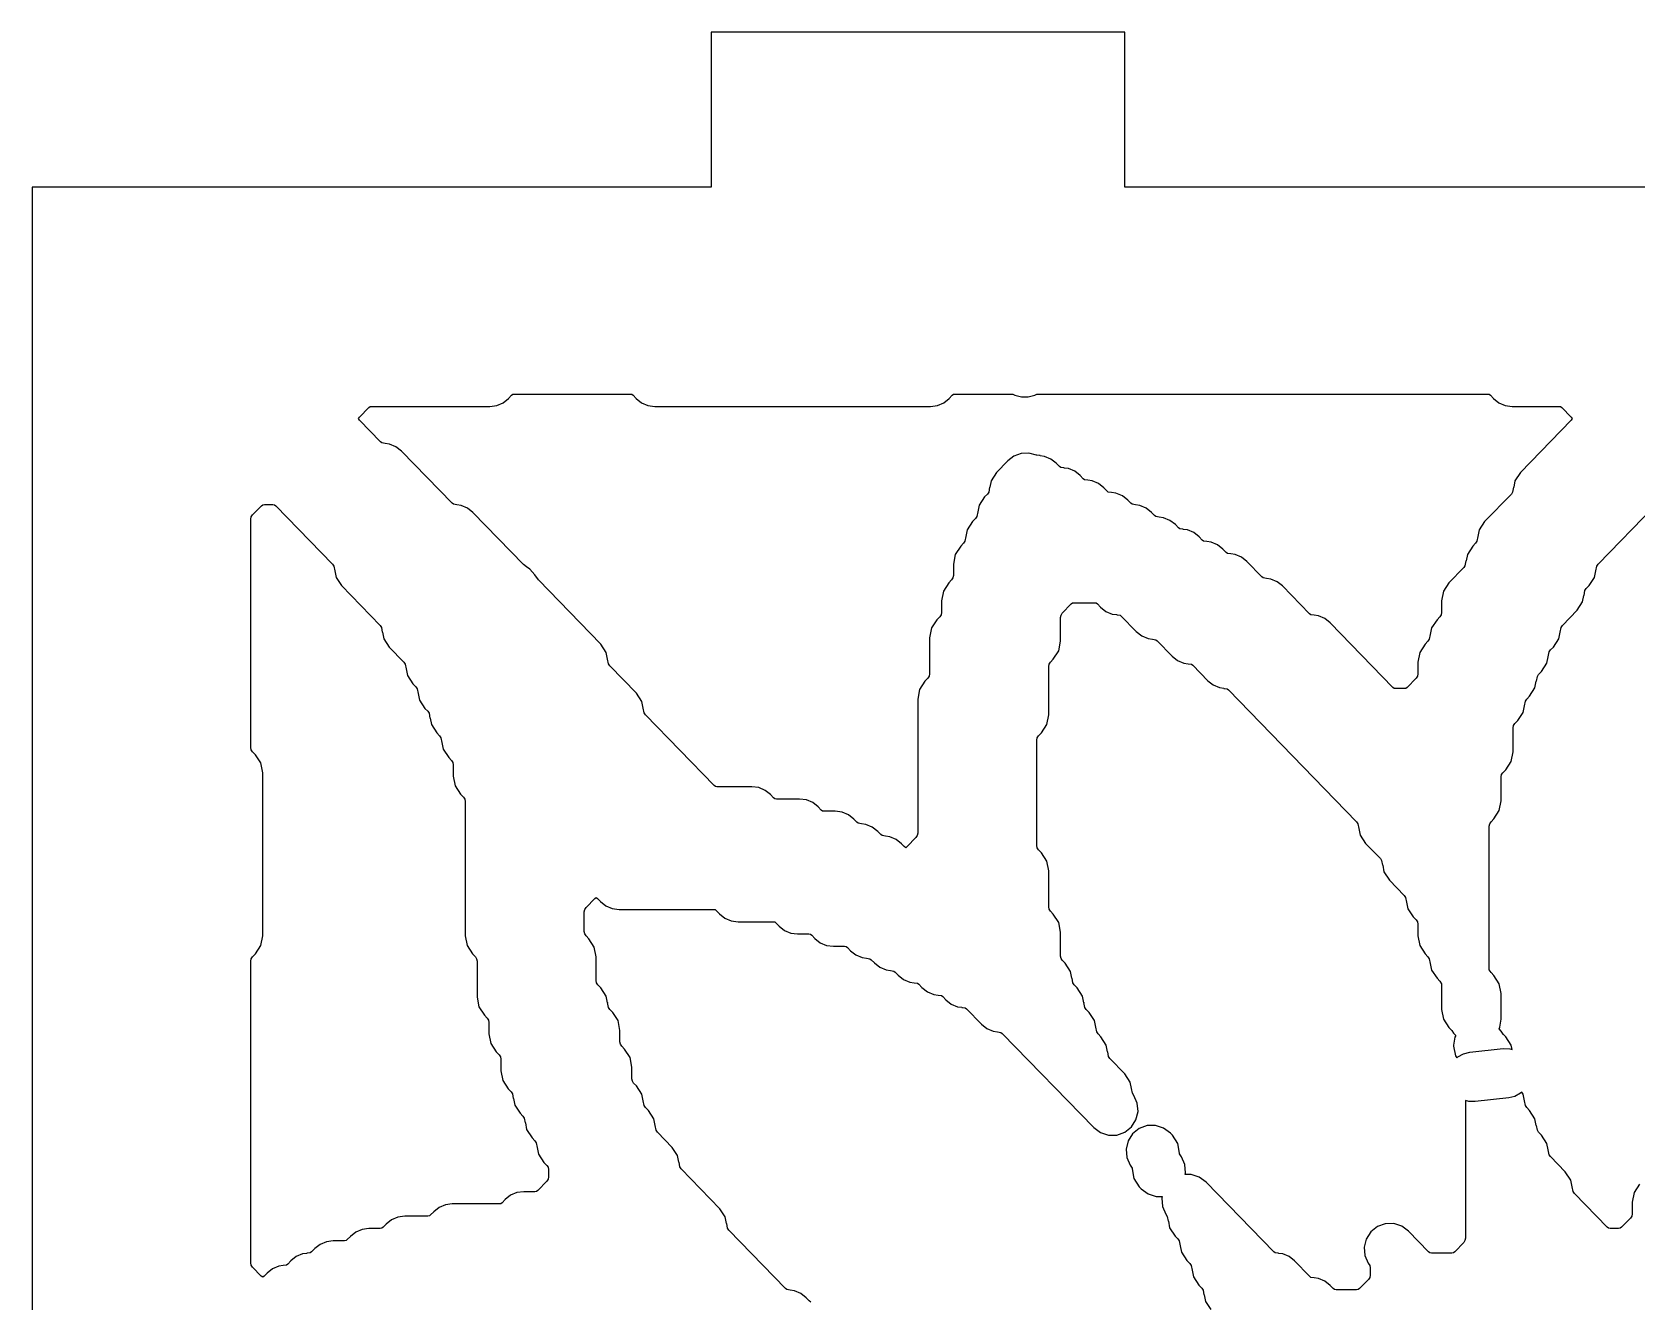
# Model space of a CAD drawing. Header units: millimetres. Extents: x 10 to 410, y 18 to 283.
# Drawn here: x 79 to 110.03, y 258.44 to 283 of the extents above; entities that cross this region are included whole.
import ezdxf

# ---------------------------------------------------------------- set-up
doc = ezdxf.new("R2010")
doc.units = ezdxf.units.MM
doc.layers.add('CUT', color=1, linetype='Continuous')

msp = doc.modelspace()

# ---------------------------------------------------------------- linework, layer by layer
at = {"layer": 'CUT'}
for points in [[(100.134, 157), (100.134, 160), (121.134, 160), (121.134, 157), (129.134, 157), (129.134, 160), (142.2679, 160), (142.2679, 280), (129.134, 280), (129.134, 283), (121.134, 283), (121.134, 280), (100.134, 280), (100.134, 283), (92.134, 283), (92.134, 280), (79, 280), (79, 160), (92.134, 160), (92.134, 157)], [(96.6295, 275.8322), (96.734, 275.9145), (96.7937, 275.976), (96.8188, 275.9958), (96.8504, 276), (97.935, 276), (97.9672, 275.9957), (98.0039, 275.9802), (98.1322, 275.9451), (98.2652, 275.9451), (98.3935, 275.9802), (98.4302, 275.9957), (98.4624, 276), (107.1463, 276), (107.1779, 275.9958), (107.203, 275.976), (107.2627, 275.9145), (107.3672, 275.8322), (107.4897, 275.7804), (107.6215, 275.7627), (108.528, 275.7627), (108.5596, 275.7585), (108.5847, 275.7387), (108.7648, 275.5531), (108.7845, 275.5254), (108.7648, 275.4977), (107.7815, 274.4845), (107.6769, 274.3241), (107.6521, 274.1969), (107.6495, 274.1974), (107.6316, 274.1052), (107.6067, 274.067), (107.0906, 273.5353), (106.9861, 273.375), (106.9613, 273.2477), (106.9587, 273.2483), (106.9407, 273.1561), (106.9158, 273.1179), (106.8604, 273.0607), (106.7558, 272.9004), (106.731, 272.7732), (106.7284, 272.7737), (106.7104, 272.6815), (106.6855, 272.6433), (106.3998, 272.3489), (106.2952, 272.1885), (106.2586, 272.0007), (106.2586, 271.7771), (106.2499, 271.7324), (106.225, 271.6942), (106.1695, 271.637), (106.065, 271.4767), (106.0401, 271.3494), (106.0376, 271.3499), (106.0196, 271.2578), (105.9947, 271.2196), (105.9392, 271.1624), (105.8347, 271.0021), (105.798, 270.8142), (105.798, 270.5907), (105.7893, 270.5459), (105.7644, 270.5077), (105.591, 270.3291), (105.566, 270.3093), (105.5343, 270.3051), (105.3709, 270.3051), (105.3393, 270.3093), (105.3142, 270.3291), (104.1031, 271.577), (103.9986, 271.6593), (103.8761, 271.7111), (103.7917, 271.7224), (103.792, 271.7244), (103.7273, 271.7331), (103.7022, 271.7528), (103.1819, 272.2889), (103.0774, 272.3712), (102.9549, 272.423), (102.8706, 272.4343), (102.8708, 272.4362), (102.8061, 272.4449), (102.7811, 272.4646), (102.4911, 272.7635), (102.3866, 272.8457), (102.2641, 272.8976), (102.1797, 272.9089), (102.18, 272.9108), (102.1153, 272.9195), (102.0902, 272.9392), (102.0305, 273.0008), (101.926, 273.083), (101.8035, 273.1349), (101.7192, 273.1462), (101.7194, 273.1481), (101.6547, 273.1568), (101.6297, 273.1765), (101.57, 273.238), (101.4655, 273.3203), (101.343, 273.3721), (101.2586, 273.3835), (101.2589, 273.3854), (101.1942, 273.3941), (101.1691, 273.4138), (101.1094, 273.4753), (101.0049, 273.5576), (100.8824, 273.6094), (100.798, 273.6207), (100.7983, 273.6227), (100.7336, 273.6314), (100.7085, 273.6511), (100.6488, 273.7126), (100.5443, 273.7949), (100.4218, 273.8467), (100.3375, 273.858), (100.3377, 273.86), (100.273, 273.8686), (100.248, 273.8884), (100.1883, 273.9499), (100.0838, 274.0322), (99.9613, 274.084), (99.8769, 274.0953), (99.8772, 274.0973), (99.8125, 274.1059), (99.7874, 274.1257), (99.7277, 274.1872), (99.6232, 274.2695), (99.5007, 274.3213), (99.4163, 274.3326), (99.4166, 274.3345), (99.3519, 274.3432), (99.3268, 274.363), (99.2671, 274.4245), (99.1626, 274.5068), (99.0401, 274.5586), (98.9558, 274.5699), (98.956, 274.5718), (98.8913, 274.5805), (98.8663, 274.6002), (98.8066, 274.6618), (98.7021, 274.7441), (98.5796, 274.7959), (98.4952, 274.8072), (98.4955, 274.8091), (98.4302, 274.8179), (98.421, 274.8218), (98.2761, 274.8588), (98.1268, 274.8513), (97.9864, 274.8), (97.8674, 274.7095), (97.649, 274.4845), (97.5445, 274.3241), (97.5197, 274.1969), (97.5171, 274.1974), (97.4991, 274.1052), (97.4742, 274.067), (97.4187, 274.0099), (97.3142, 273.8496), (97.2894, 273.7223), (97.2868, 273.7228), (97.2688, 273.6307), (97.2439, 273.5925), (97.1885, 273.5353), (97.0839, 273.375), (97.0591, 273.2477), (97.0565, 273.2483), (97.0385, 273.1561), (97.0136, 273.1179), (96.9582, 273.0607), (96.8536, 272.9004), (96.817, 272.7125), (96.817, 272.489), (96.8083, 272.4442), (96.7833, 272.406), (96.7279, 272.3489), (96.6233, 272.1885), (96.5867, 272.0007), (96.5867, 271.7771), (96.578, 271.7324), (96.5531, 271.6942), (96.4976, 271.637), (96.3931, 271.4767), (96.3564, 271.2888), (96.3564, 270.5907), (96.3477, 270.5459), (96.3228, 270.5077), (96.2673, 270.4506), (96.1628, 270.2902), (96.1261, 270.1024), (96.1261, 267.5059), (96.1174, 267.4612), (96.0925, 267.423), (95.9238, 267.2491), (95.8959, 267.2283), (95.8679, 267.2491), (95.8129, 267.3058), (95.7084, 267.3881), (95.5859, 267.4399), (95.5015, 267.4513), (95.5018, 267.4532), (95.4371, 267.4619), (95.412, 267.4816), (95.3523, 267.5431), (95.2478, 267.6254), (95.1253, 267.6772), (95.041, 267.6885), (95.0412, 267.6905), (94.9765, 267.6992), (94.9515, 267.7189), (94.8917, 267.7804), (94.7872, 267.8627), (94.6648, 267.9145), (94.5329, 267.9322), (94.3173, 267.9322), (94.2857, 267.9364), (94.2606, 267.9562), (94.2009, 268.0177), (94.0964, 268.1), (93.9739, 268.1518), (93.8421, 268.1695), (93.3961, 268.1695), (93.3645, 268.1737), (93.3395, 268.1935), (93.2798, 268.255), (93.1753, 268.3373), (93.0528, 268.3891), (92.9209, 268.4068), (92.2447, 268.4068), (92.2131, 268.411), (92.1881, 268.4307), (90.8633, 269.7958), (90.8384, 269.834), (90.8204, 269.9262), (90.8178, 269.9257), (90.793, 270.0529), (90.6884, 270.2133), (90.1724, 270.745), (90.1475, 270.7832), (90.1295, 270.8754), (90.1269, 270.8749), (90.1021, 271.0021), (89.9976, 271.1624), (88.7907, 272.406), (88.7254, 272.5061), (88.6274, 272.6166), (88.5585, 272.6586), (88.5035, 272.7019), (87.5227, 273.7126), (87.4182, 273.7949), (87.2957, 273.8467), (87.2113, 273.858), (87.2116, 273.86), (87.1469, 273.8686), (87.1218, 273.8884), (86.141, 274.8991), (86.0365, 274.9813), (85.914, 275.0332), (85.8296, 275.0445), (85.8299, 275.0464), (85.7652, 275.0551), (85.7401, 275.0748), (85.3297, 275.4977), (85.3101, 275.5254), (85.3297, 275.5531), (85.5099, 275.7387), (85.5349, 275.7585), (85.5665, 275.7627), (87.8547, 275.7627), (87.9865, 275.7804), (88.109, 275.8322), (88.2135, 275.9145), (88.2733, 275.976), (88.2983, 275.9958), (88.3299, 276), (90.5659, 276), (90.5975, 275.9958), (90.6226, 275.976), (90.6823, 275.9145), (90.7868, 275.8322), (90.9093, 275.7804), (91.0411, 275.7627), (96.3752, 275.7627), (96.507, 275.7804)], [(83.4624, 273.8602), (83.494, 273.8644), (83.6575, 273.8644), (83.6891, 273.8602), (83.7141, 273.8404), (84.8086, 272.7126), (84.8335, 272.6744), (84.8515, 272.5823), (84.8541, 272.5828), (84.8789, 272.4555), (84.9835, 272.2952), (85.7298, 271.5262), (85.7547, 271.488), (85.7726, 271.3958), (85.7752, 271.3963), (85.8, 271.2691), (85.9046, 271.1088), (86.1903, 270.8143), (86.2152, 270.7761), (86.2332, 270.684), (86.2358, 270.6845), (86.2606, 270.5572), (86.3652, 270.3969), (86.4206, 270.3397), (86.4455, 270.3015), (86.4635, 270.2094), (86.4661, 270.2099), (86.4909, 270.0827), (86.5954, 269.9223), (86.6509, 269.8652), (86.6758, 269.827), (86.6938, 269.7348), (86.6964, 269.7353), (86.7212, 269.6081), (86.8257, 269.4477), (86.8812, 269.3906), (86.9061, 269.3524), (86.9241, 269.2602), (86.9266, 269.2607), (86.9515, 269.1335), (87.056, 268.9732), (87.1115, 268.916), (87.1364, 268.8778), (87.1451, 268.8331), (87.1451, 268.6095), (87.1817, 268.4216), (87.2863, 268.2613), (87.3417, 268.2042), (87.3666, 268.166), (87.3754, 268.1212), (87.3754, 265.5248), (87.412, 265.3369), (87.5166, 265.1765), (87.572, 265.1194), (87.5969, 265.0812), (87.6057, 265.0364), (87.6057, 264.3383), (87.6423, 264.1504), (87.7469, 263.9901), (87.8023, 263.933), (87.8272, 263.8948), (87.8359, 263.85), (87.8359, 263.6265), (87.8726, 263.4386), (87.9771, 263.2782), (88.0326, 263.2211), (88.0575, 263.1829), (88.0662, 263.1381), (88.0662, 262.9146), (88.1029, 262.7267), (88.2074, 262.5664), (88.2629, 262.5092), (88.2878, 262.471), (88.3058, 262.3789), (88.3083, 262.3794), (88.3332, 262.2521), (88.4377, 262.0918), (88.4932, 262.0347), (88.5181, 261.9965), (88.536, 261.9043), (88.5386, 261.9048), (88.5634, 261.7776), (88.668, 261.6172), (88.7234, 261.5601), (88.7483, 261.5219), (88.7663, 261.4297), (88.7689, 261.4302), (88.7937, 261.303), (88.8983, 261.1427), (88.9537, 261.0855), (88.9786, 261.0473), (88.9874, 261.0025), (88.9874, 260.8619), (88.9786, 260.8171), (88.9537, 260.7789), (88.7803, 260.6002), (88.7553, 260.5805), (88.7237, 260.5763), (88.508, 260.5763), (88.3762, 260.5586), (88.2537, 260.5068), (88.1492, 260.4245), (88.0895, 260.363), (88.0644, 260.3432), (88.0328, 260.339), (87.1263, 260.339), (86.9945, 260.3213), (86.872, 260.2695), (86.7675, 260.1872), (86.7078, 260.1257), (86.6827, 260.1059), (86.6511, 260.1017), (86.2052, 260.1017), (86.0734, 260.084), (85.9509, 260.0322), (85.8464, 259.9499), (85.7867, 259.8884), (85.7616, 259.8686), (85.73, 259.8644), (85.5143, 259.8644), (85.3825, 259.8467), (85.26, 259.7949), (85.1555, 259.7126), (85.0958, 259.6511), (85.0708, 259.6314), (85.0391, 259.6271), (84.8235, 259.6271), (84.6917, 259.6094), (84.5692, 259.5576), (84.4647, 259.4753), (84.405, 259.4138), (84.3799, 259.3941), (84.3152, 259.3854), (84.3155, 259.3835), (84.2311, 259.3721), (84.1086, 259.3203), (84.0041, 259.238), (83.9444, 259.1765), (83.9193, 259.1568), (83.8546, 259.1481), (83.8549, 259.1462), (83.7705, 259.1349), (83.648, 259.083), (83.5435, 259.0008), (83.4885, 258.944), (83.4606, 258.9232), (83.4326, 258.944), (83.2639, 259.1179), (83.239, 259.1561), (83.2303, 259.2008), (83.2303, 265.0364), (83.239, 265.0812), (83.2639, 265.1194), (83.3194, 265.1765), (83.4239, 265.3369), (83.4606, 265.5248), (83.4606, 268.6786), (83.4239, 268.8665), (83.3194, 269.0268), (83.2639, 269.084), (83.239, 269.1222), (83.2303, 269.1669), (83.2303, 273.5788), (83.239, 273.6236), (83.2639, 273.6618), (83.4373, 273.8404)]]:
    msp.add_lwpolyline(points, close=True, dxfattribs=at)
for points in [[(94.0608, 258.4407), (94.0303, 258.4646), (93.9706, 258.5262), (93.8661, 258.6085), (93.7436, 258.6603), (93.6593, 258.6716), (93.6595, 258.6735), (93.5948, 258.6822), (93.5698, 258.7019), (92.4752, 259.8297), (92.4503, 259.8679), (92.4324, 259.9601), (92.4298, 259.9596), (92.405, 260.0868), (92.3004, 260.2472), (91.5541, 261.0162), (91.5292, 261.0544), (91.5112, 261.1466), (91.5086, 261.1461), (91.4838, 261.2733), (91.3793, 261.4336), (91.0935, 261.7281), (91.0686, 261.7663), (91.0507, 261.8584), (91.0481, 261.8579), (91.0233, 261.9851), (90.9187, 262.1455), (90.8633, 262.2026), (90.8384, 262.2408), (90.8204, 262.333), (90.8178, 262.3325), (90.793, 262.4597), (90.6884, 262.6201), (90.633, 262.6772), (90.6081, 262.7154), (90.5993, 262.7602), (90.5993, 262.9837), (90.5627, 263.1716), (90.4582, 263.3319), (90.4027, 263.3891), (90.3778, 263.4273), (90.3691, 263.472), (90.3691, 263.6956), (90.3324, 263.8834), (90.2279, 264.0438), (90.1724, 264.1009), (90.1475, 264.1391), (90.1295, 264.2313), (90.1269, 264.2308), (90.1021, 264.358), (89.9976, 264.5184), (89.9421, 264.5755), (89.9172, 264.6137), (89.9085, 264.6585), (89.9085, 265.1193), (89.8719, 265.3072), (89.7673, 265.4675), (89.7118, 265.5247), (89.6869, 265.5629), (89.6782, 265.6076), (89.6782, 265.9856), (89.6869, 266.0304), (89.7118, 266.0686), (89.8806, 266.2424), (89.9085, 266.2632), (89.9364, 266.2424), (89.9915, 266.1857), (90.096, 266.1034), (90.2185, 266.0516), (90.3503, 266.0339), (92.1779, 266.0339), (92.2095, 266.0297), (92.2346, 266.0099), (92.2943, 265.9484), (92.3988, 265.8661), (92.5213, 265.8143), (92.6531, 265.7966), (93.3293, 265.7966), (93.3609, 265.7924), (93.386, 265.7726), (93.4457, 265.7111), (93.5502, 265.6288), (93.6727, 265.577), (93.8045, 265.5593), (94.0202, 265.5593), (94.0518, 265.5551), (94.0768, 265.5354), (94.1366, 265.4738), (94.2411, 265.3915), (94.3636, 265.3397), (94.4954, 265.322), (94.711, 265.322), (94.7426, 265.3178), (94.7677, 265.2981), (94.8274, 265.2365), (94.9319, 265.1543), (95.0544, 265.1024), (95.1388, 265.0911), (95.1385, 265.0892), (95.2032, 265.0805), (95.2283, 265.0608), (95.288, 264.9992), (95.3925, 264.917), (95.515, 264.8651), (95.5993, 264.8538), (95.5991, 264.8519), (95.6638, 264.8432), (95.6888, 264.8235), (95.7486, 264.762), (95.8531, 264.6797), (95.9755, 264.6279), (96.0599, 264.6165), (96.0596, 264.6146), (96.1243, 264.6059), (96.1494, 264.5862), (96.2091, 264.5247), (96.3136, 264.4424), (96.4361, 264.3906), (96.5205, 264.3793), (96.5202, 264.3773), (96.5849, 264.3686), (96.61, 264.3489), (96.6697, 264.2874), (96.7742, 264.2051), (96.8967, 264.1533), (96.981, 264.142), (96.9808, 264.14), (97.0455, 264.1314), (97.0705, 264.1116), (97.3605, 263.8128), (97.465, 263.7305), (97.5875, 263.6787), (97.6719, 263.6674), (97.6716, 263.6655), (97.7363, 263.6568), (97.7614, 263.637), (99.5295, 261.8152), (99.6606, 261.7182), (99.816, 261.6687), (99.9791, 261.6717), (100.1325, 261.7271), (100.2599, 261.8289), (100.3478, 261.9663), (100.3868, 262.1247), (100.3727, 262.2872), (100.3071, 262.4365), (100.28, 262.4781), (100.262, 262.5703), (100.2594, 262.5698), (100.2346, 262.697), (100.13, 262.8573), (99.8443, 263.1518), (99.8194, 263.19), (99.8014, 263.2821), (99.7988, 263.2816), (99.774, 263.4089), (99.6695, 263.5692), (99.614, 263.6264), (99.5891, 263.6646), (99.5711, 263.7567), (99.5686, 263.7562), (99.5437, 263.8834), (99.4392, 264.0438), (99.3837, 264.1009), (99.3588, 264.1391), (99.3409, 264.2313), (99.3383, 264.2308), (99.3135, 264.358), (99.2089, 264.5184), (99.1535, 264.5755), (99.1285, 264.6137), (99.1106, 264.7059), (99.108, 264.7054), (99.0832, 264.8326), (98.9786, 264.9929), (98.9232, 265.0501), (98.8983, 265.0883), (98.8895, 265.133), (98.8895, 265.5939), (98.8529, 265.7818), (98.7483, 265.9421), (98.6929, 265.9992), (98.668, 266.0374), (98.6593, 266.0822), (98.6593, 266.7803), (98.6226, 266.9682), (98.5181, 267.1285), (98.4626, 267.1857), (98.4377, 267.2239), (98.429, 267.2686), (98.429, 269.3076), (98.4377, 269.3524), (98.4626, 269.3906), (98.5181, 269.4477), (98.6226, 269.6081), (98.6593, 269.796), (98.6593, 270.7314), (98.668, 270.7761), (98.6929, 270.8143), (98.7483, 270.8715), (98.8529, 271.0318), (98.8895, 271.2197), (98.8895, 271.6805), (98.8983, 271.7253), (98.9232, 271.7635), (99.0966, 271.9421), (99.1216, 271.9619), (99.1532, 271.9661), (99.547, 271.9661), (99.5786, 271.9619), (99.6036, 271.9421), (99.6634, 271.8806), (99.7679, 271.7983), (99.8904, 271.7465), (99.9747, 271.7352), (99.9745, 271.7333), (100.0392, 271.7246), (100.0642, 271.7048), (100.3542, 271.406), (100.4587, 271.3237), (100.5812, 271.2719), (100.6656, 271.2606), (100.6653, 271.2587), (100.73, 271.25), (100.7551, 271.2303), (101.0451, 270.9314), (101.1496, 270.8492), (101.2721, 270.7974), (101.3564, 270.786), (101.3561, 270.7841), (101.4209, 270.7754), (101.4459, 270.7557), (101.7359, 270.4569), (101.8404, 270.3746), (101.9629, 270.3228), (102.0473, 270.3115), (102.047, 270.3095), (102.1117, 270.3008), (102.1368, 270.2811), (104.613, 267.7296), (104.6379, 267.6914), (104.6559, 267.5992), (104.6584, 267.5997), (104.6833, 267.4725), (104.7878, 267.3121), (105.0735, 267.0177), (105.0985, 266.9795), (105.1164, 266.8873), (105.119, 266.8878), (105.1438, 266.7606), (105.2484, 266.6003), (105.5341, 266.3058), (105.559, 266.2676), (105.577, 266.1755), (105.5796, 266.176), (105.6044, 266.0488), (105.7089, 265.8884), (105.7644, 265.8313), (105.7893, 265.7931), (105.798, 265.7483), (105.798, 265.5248), (105.8347, 265.3369), (105.9392, 265.1765), (105.9947, 265.1194), (106.0196, 265.0812), (106.0376, 264.989), (106.0401, 264.9895), (106.065, 264.8623), (106.1695, 264.702), (106.225, 264.6448), (106.2586, 264.5932), (106.2586, 264.101), (106.2952, 263.9132), (106.3998, 263.7528), (106.4552, 263.6957), (106.4912, 263.6406), (106.5306, 263.5972), (106.5143, 263.5659), (106.4889, 263.4084), (106.4889, 263.3892), (106.5255, 263.2013), (106.5513, 263.1617), (106.5727, 263.1822), (106.6825, 263.2425), (106.8042, 263.2722), (107.4507, 263.343), (107.576, 263.3403), (107.6195, 263.3276), (107.6037, 263.4089), (107.4991, 263.5692), (107.4609, 263.6085), (107.448, 263.6181), (107.4459, 263.6229), (107.4077, 263.6815), (107.3682, 263.7249), (107.3846, 263.7561), (107.41, 263.9137), (107.41, 264.4074), (107.3734, 264.5953), (107.2688, 264.7557), (107.2134, 264.8128), (107.1797, 264.8644), (107.1797, 267.6466), (107.1885, 267.6914), (107.2134, 267.7296), (107.2688, 267.7867), (107.3734, 267.9471), (107.41, 268.1349), (107.41, 268.5958), (107.4187, 268.6405), (107.4436, 268.6787), (107.4991, 268.7359), (107.6037, 268.8962), (107.6403, 269.0841), (107.6403, 269.5449), (107.649, 269.5897), (107.6739, 269.6279), (107.7294, 269.685), (107.8339, 269.8454), (107.8587, 269.9726), (107.8613, 269.9721), (107.8793, 270.0643), (107.9042, 270.1025), (107.9597, 270.1596), (108.0642, 270.3199), (108.089, 270.4472), (108.0916, 270.4467), (108.1096, 270.5388), (108.1345, 270.577), (108.19, 270.6342), (108.2945, 270.7945), (108.3193, 270.9217), (108.3219, 270.9212), (108.3399, 271.0134), (108.3648, 271.0516), (108.4202, 271.1088), (108.5248, 271.2691), (108.5496, 271.3963), (108.5522, 271.3958), (108.5702, 271.488), (108.5951, 271.5262), (108.8808, 271.8206), (108.9854, 271.981), (109.0102, 272.1082), (109.0127, 272.1077), (109.0307, 272.1999), (109.0556, 272.2381), (109.1111, 272.2952), (109.2156, 272.4555), (109.2404, 272.5828), (109.243, 272.5823), (109.261, 272.6744), (109.2859, 272.7126), (110.3758, 273.8356)], [(110.0843, 260.7218), (109.9798, 260.5614), (109.9431, 260.3735), (109.9431, 260.15), (109.9344, 260.1052), (109.9095, 260.067), (109.7361, 259.8884), (109.711, 259.8686), (109.6794, 259.8644), (109.516, 259.8644), (109.4844, 259.8686), (109.4593, 259.8884), (108.8253, 260.5416), (108.8004, 260.5798), (108.7825, 260.672), (108.7799, 260.6715), (108.7551, 260.7987), (108.6505, 260.959), (108.3648, 261.2535), (108.3399, 261.2917), (108.3219, 261.3838), (108.3193, 261.3833), (108.2945, 261.5106), (108.19, 261.6709), (108.1345, 261.7281), (108.1096, 261.7663), (108.0916, 261.8584), (108.089, 261.8579), (108.0642, 261.9851), (107.9597, 262.1455), (107.9042, 262.2026), (107.8793, 262.2408), (107.8613, 262.333), (107.8587, 262.3325), (107.8339, 262.4597), (107.8082, 262.4992), (107.7868, 262.4788), (107.677, 262.4185), (107.5553, 262.3888), (106.9088, 262.318), (106.7835, 262.3207), (106.7192, 262.3394), (106.7192, 259.6754), (106.7104, 259.6307), (106.6855, 259.5925), (106.5121, 259.4138), (106.4871, 259.3941), (106.4555, 259.3898), (106.0617, 259.3898), (106.0301, 259.3941), (106.0051, 259.4138), (105.6187, 259.8119), (105.4875, 259.9089), (105.3321, 259.9585), (105.1691, 259.9554), (105.0157, 259.9), (104.8882, 259.7982), (104.8003, 259.6608), (104.7614, 259.5024), (104.7754, 259.3399), (104.841, 259.1906), (104.8682, 259.149), (104.8769, 259.1042), (104.8769, 258.9636), (104.8682, 258.9188), (104.8433, 258.8806), (104.6699, 258.7019), (104.6448, 258.6822), (104.6132, 258.678), (104.2194, 258.678), (104.1878, 258.6822), (104.1628, 258.7019), (104.1031, 258.7635), (103.9986, 258.8457), (103.8761, 258.8976), (103.7917, 258.9089), (103.792, 258.9108), (103.7273, 258.9195), (103.7022, 258.9392), (103.4122, 259.238), (103.3077, 259.3203), (103.1852, 259.3721), (103.1009, 259.3835), (103.1011, 259.3854), (103.0364, 259.3941), (103.0114, 259.4138), (101.7039, 260.7611), (101.5727, 260.858), (101.4173, 260.9076), (101.2998, 260.9054), (101.3079, 260.9382), (101.2938, 261.1007), (101.2282, 261.2501), (101.1924, 261.3051), (101.1924, 261.3227), (101.1557, 261.5106), (101.0512, 261.6709), (101.013, 261.7102), (100.8819, 261.8072), (100.7265, 261.8568), (100.5634, 261.8537), (100.41, 261.7983), (100.2826, 261.6965), (100.1947, 261.5591), (100.1557, 261.4007), (100.1698, 261.2382), (100.2354, 261.0889), (100.2712, 261.0339), (100.2712, 261.0163), (100.3079, 260.8284), (100.4124, 260.6681), (100.4506, 260.6287), (100.5817, 260.5318), (100.7371, 260.4822), (100.8546, 260.4844), (100.8466, 260.4516), (100.8606, 260.2891), (100.9262, 260.1398), (100.9534, 260.0982), (100.9713, 260.006), (100.9739, 260.0065), (100.9987, 259.8793), (101.1033, 259.7189), (101.1587, 259.6618), (101.1836, 259.6236), (101.2016, 259.5314), (101.2042, 259.5319), (101.229, 259.4047), (101.3336, 259.2443), (101.389, 259.1872), (101.4139, 259.149), (101.4319, 259.0568), (101.4345, 259.0573), (101.4593, 258.9301), (101.5638, 258.7698), (101.6193, 258.7126), (101.6442, 258.6744), (101.6622, 258.5823), (101.6648, 258.5828), (101.6896, 258.4555), (101.7941, 258.2952)]]:
    msp.add_lwpolyline(points, dxfattribs=at)

doc.saveas('drawing.dxf')
